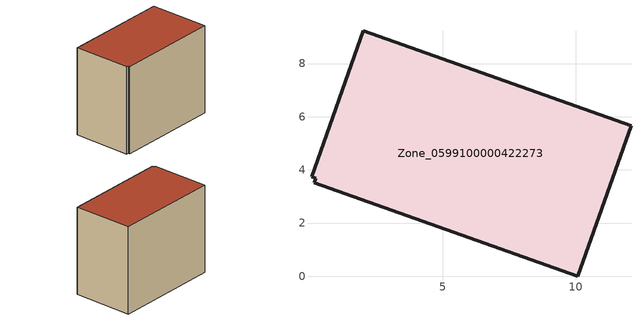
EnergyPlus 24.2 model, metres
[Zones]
Zone_0599100000422273
 floor ground (C_G): 0.06,3.75 2.01,9.23 12.08,5.66 10.08,0 0.16,3.52 0.23,3.69 z0.59
 wall outside (C_F): 12.08,5.66 2.01,9.23 0.06,3.75 0.23,3.69 0.16,3.52 10.08,0 12.08,5.66 z0.59:9.4
 roof outside (C_R): 2.01,9.23 0.06,3.75 0.23,3.69 0.16,3.52 10.08,0 12.08,5.66 z9.4
[BUILDING]
Pand.0599100000422273: North Axis=0; Terrain=City; Loads Convergence Tolerance Value=0.04; Temperature Convergence Tolerance Value=0.4; Solar Distribution=FullExterior; Maximum Number of Warmup Days=25; Minimum Number of Warmup Days=1
[Site:Location]
Rotterdam.The.Hague.AP_ZH_NLD Design_Conditions: Latitude=51.96; Longitude=4.45; Time Zone=1; Elevation=-4.5
[SITE:GROUNDTEMPERATURE:BUILDINGSURFACE]
18, 18, 18, 18, 18, 18, 18, 18, 18, 18, 18, 18
[MATERIAL] Thermal Absorptance=0.9; Solar Absorptance=0.7; Visible Absorptance=0.7
Name | Roughness | Thickness | Conductivity | Density | Specific Heat
G.TI.2006-2014 | MediumSmooth | 0.15 | 0.06 | 540 | 1210
F.TI.2006-2014 | Rough | 0.3 | 0.12 | 1920 | 840
R.TI.2006-2014 | MediumRough | 0.2 | 0.08 | 1500 | 1000
[CONSTRUCTION]
C_G: G.TI.2006-2014
C_F: F.TI.2006-2014
C_R: R.TI.2006-2014
[ZONE]
Zone_0599100000422273: Type=1; Multiplier=1; Ceiling Height=Autocalculate; Volume=Autocalculate; Floor Area=autocalculate; Part of Total Floor Area=Yes
[ZONEINFILTRATION:DESIGNFLOWRATE]
Infil_Zone_0599100000422273: Zone or ZoneList or Space or SpaceList=Zone_0599100000422273; Schedule=AlwaysOn; Design Flow Rate Calculation Method=Flow/Area; Flow Rate per Floor Area=0.0015; Constant Term Coefficient=1; Temperature Term Coefficient=0; Velocity Term Coefficient=0; Velocity Squared Term Coefficient=0
[HVACTEMPLATE:ZONE:IDEALLOADSAIRSYSTEM]
Zone_0599100000422273: Maximum Heating Supply Air Temperature=50; Minimum Cooling Supply Air Temperature=13; Maximum Heating Supply Air Humidity Ratio=0.0156; Minimum Cooling Supply Air Humidity Ratio=0.0077; Heating Limit=NoLimit; Cooling Limit=NoLimit; Dehumidification Control Type=ConstantSensibleHeatRatio; Cooling Sensible Heat Ratio=0.7; Dehumidification Setpoint=60; Humidification Control Type=None; Humidification Setpoint=30; Outdoor Air Method=None; Outdoor Air Flow Rate per Person=0.00944; Outdoor Air Flow Rate per Zone Floor Area=0; Outdoor Air Flow Rate per Zone=0; Demand Controlled Ventilation Type=None; Outdoor Air Economizer Type=NoEconomizer; Heat Recovery Type=None; Sensible Heat Recovery Effectiveness=0.7; Latent Heat Recovery Effectiveness=0.65
[ZONECONTROL:THERMOSTAT]
ThermostatControl_Zone_0599100000422273: Zone or ZoneList=Zone_0599100000422273; Control Type Schedule=DualSetpointControlType; Control 1=Thermostat_Zone_0599100000422273; Temperature Difference Between Cutout And Setpoint=0
[THERMOSTATSETPOINT:DUALSETPOINT]
Thermostat_Zone_0599100000422273: Heating Setpoint Temperature Schedule=HeatingSetpoint_Zone_0599100000422273; Cooling Setpoint Temperature Schedule=CoolingSetpoint_Zone_0599100000422273
[SCHEDULE:COMPACT]
HeatingSetpoint_Zone_0599100000422273: Through: 12/31, For: AllDays, Until: 24:00, 21
CoolingSetpoint_Zone_0599100000422273: Through: 12/31, For: AllDays, Until: 24:00, 24
DualSetpointControlType: Through: 12/31, For: AllDays, Until: 24:00, 4
AlwaysOn: Through: 12/31, For: AllDays, Until: 24:00, 1
